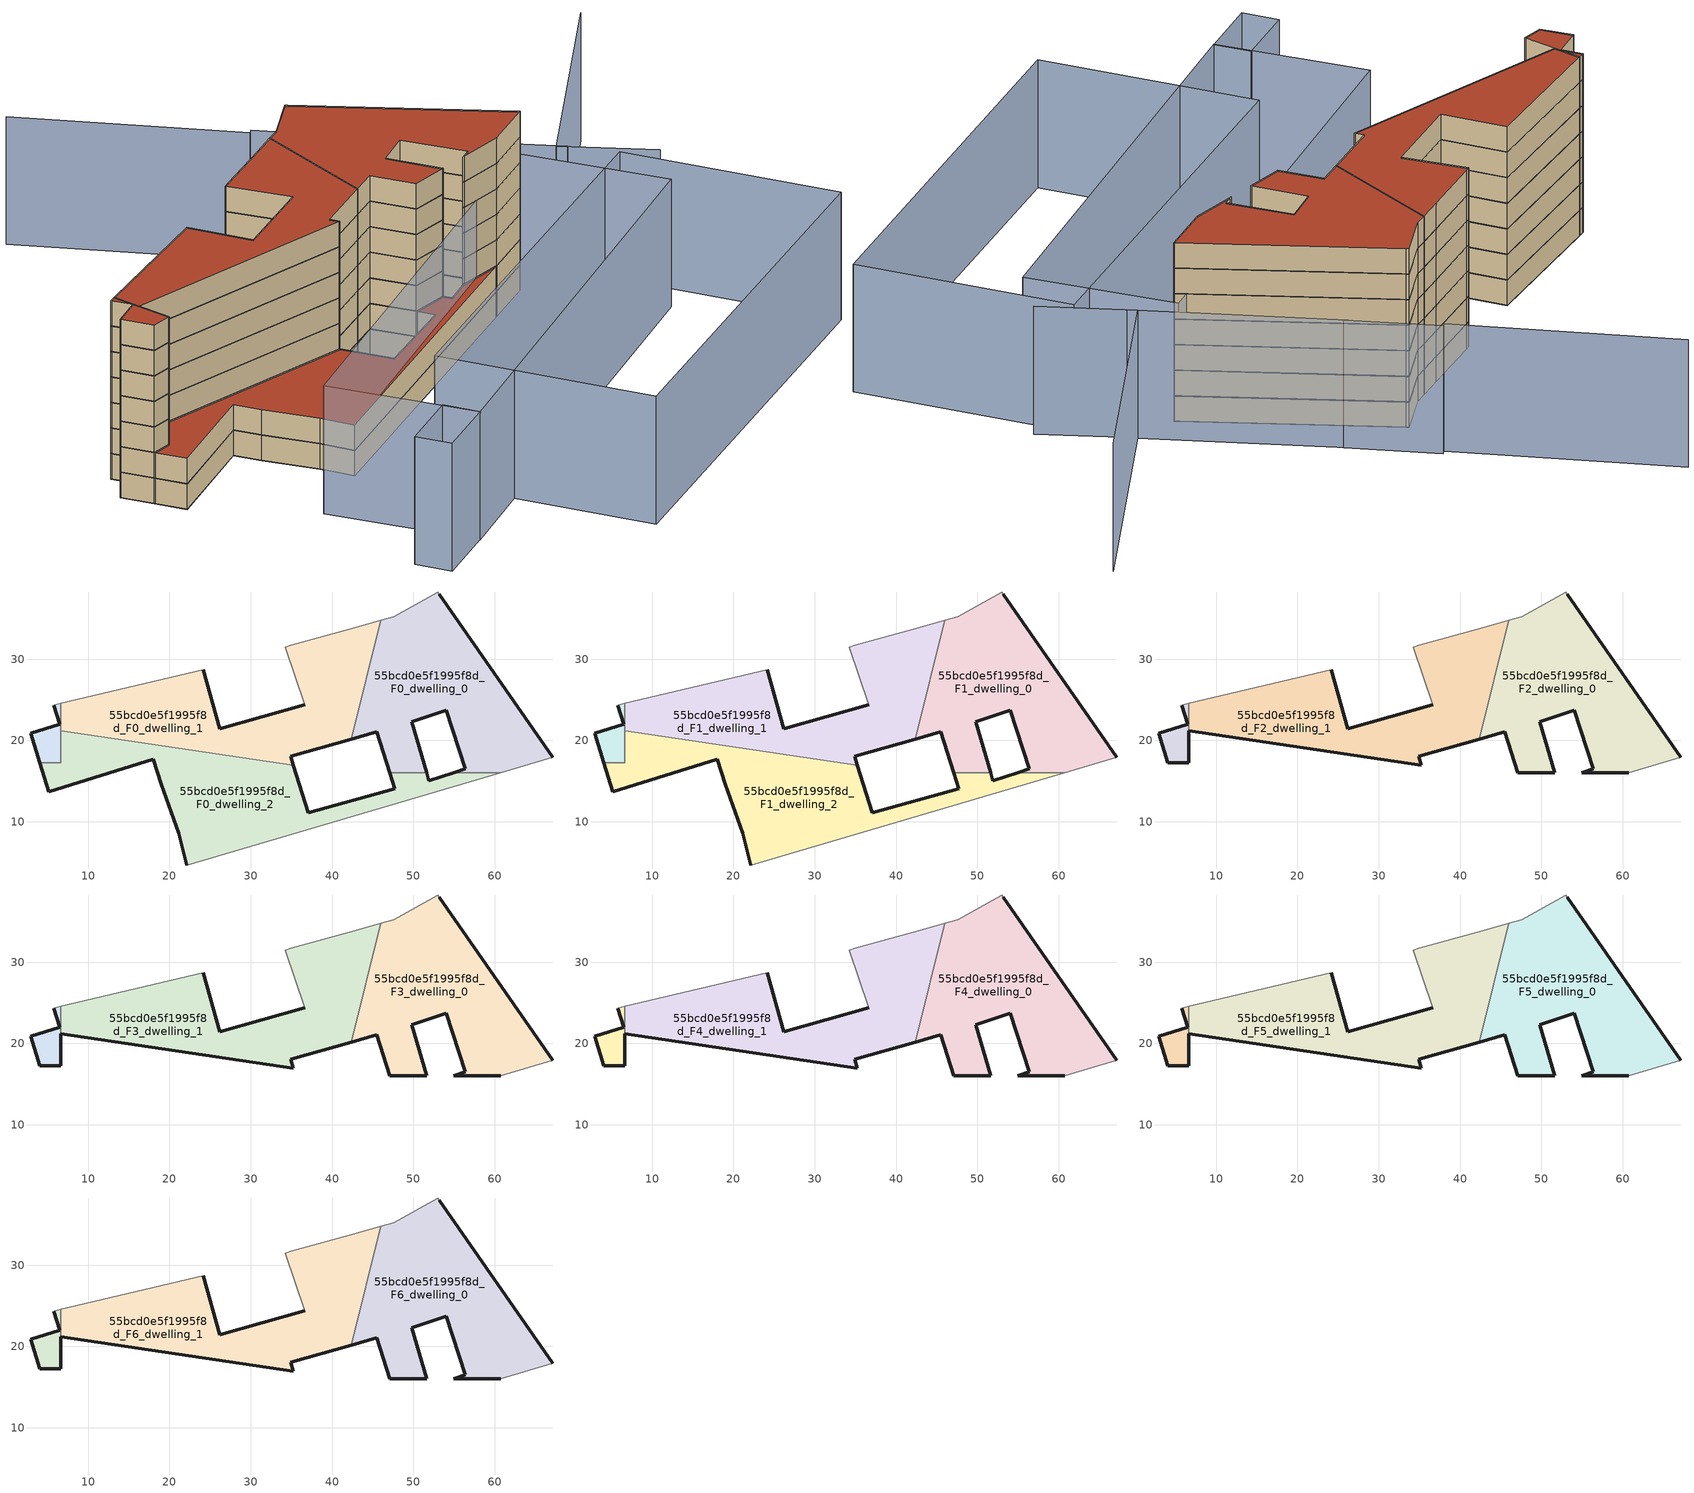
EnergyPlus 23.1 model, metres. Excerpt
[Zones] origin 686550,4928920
55bcd0e5f1995f8d_F0_dwelling_0
 floor ground (EU_floor_Construction): 67.15,17.94 53.16,38.01 52.98,38.26 47.61,35.21 46,34.76 42.34,20.16 45.49,21.05 47.09,16.05 51.62,16.05 49.81,22.3 54.03,23.73 56.38,16.51 54.98,16.05 60.76,16.05 z0
 wall outside (EU_wall_Construction): 53.16,38.01 67.15,17.94 / 54.98,16.05 56.38,16.51 54.03,23.73 49.81,22.3 51.62,16.05 / 47.09,16.05 45.49,21.05 42.34,20.16 z0:3
 wall adiabatic (EU_wall_Construction): 67.15,17.94 60.76,16.05 / 46,34.76 47.61,35.21 52.98,38.26 53.16,38.01 z0:3
 wall to 55bcd0e5f1995f8d_F0_dwelling_2 (EU_wall_Construction): 60.76,16.05 54.98,16.05 / 51.62,16.05 47.09,16.05 z0:3
 wall to 55bcd0e5f1995f8d_F0_dwelling_1 (EU_wall_Construction): 42.34,20.16 46,34.76 z0:3
55bcd0e5f1995f8d_F0_dwelling_1
 floor ground (EU_floor_Construction): 42.34,20.16 46,34.76 42.79,33.87 34.92,31.68 34.22,31.49 36.67,24.39 26.18,21.42 24.19,28.7 6.61,24.56 6.61,21.2 35.25,16.95 34.91,18.07 z0
 wall outside (EU_wall_Construction): 42.34,20.16 34.91,18.07 35.25,16.95 / 24.19,28.7 26.18,21.42 36.67,24.39 z0:3
 wall adiabatic (EU_wall_Construction): 6.61,24.56 24.19,28.7 / 36.67,24.39 34.22,31.49 34.92,31.68 42.79,33.87 46,34.76 z0:3
 wall to 55bcd0e5f1995f8d_F0_dwelling_2 (EU_wall_Construction): 35.25,16.95 6.61,21.2 z0:3
 wall to 55bcd0e5f1995f8d_F0_circulation (EU_wall_Construction): 6.61,21.2 6.61,24.56 z0:3
55bcd0e5f1995f8d_F0_dwelling_2
 floor ground (EU_floor_Construction): 60.76,16.05 54.98,16.05 51.91,15.06 51.62,16.05 47.09,16.05 47.73,14.04 37.06,11.13 35.25,16.95 6.61,21.2 6.61,17.24 4.06,17.24 5.15,13.7 18.04,17.66 18.96,14.62 21.14,8.58 22.15,4.68 z0
 wall outside (EU_wall_Construction): 35.25,16.95 37.06,11.13 47.73,14.04 47.09,16.05 / 51.62,16.05 51.91,15.06 54.98,16.05 / 22.15,4.68 21.14,8.58 18.96,14.62 18.04,17.66 5.15,13.7 4.06,17.24 z0:3
 wall adiabatic (EU_wall_Construction): 60.76,16.05 22.15,4.68 z0:3
 wall to 55bcd0e5f1995f8d_F0_circulation (EU_wall_Construction): 4.06,17.24 6.61,17.24 6.61,21.2 z0:3
55bcd0e5f1995f8d_F0_circulation
 floor ground (EU_floor_Construction): 6.61,17.24 6.61,24.56 5.77,24.36 6.49,22.01 2.94,20.91 4.06,17.24 z0
 wall outside (EU_wall_Construction): 4.06,17.24 2.94,20.91 6.49,22.01 5.77,24.36 z0:3
 wall adiabatic (EU_wall_Construction): 5.77,24.36 6.61,24.56 z0:3
55bcd0e5f1995f8d_F1_dwelling_0
 floor to 55bcd0e5f1995f8d_F0_dwelling_0 (EU_floor_Construction): 67.15,17.94 53.16,38.01 52.98,38.26 47.61,35.21 46,34.76 42.34,20.16 45.49,21.05 47.09,16.05 51.62,16.05 49.81,22.3 54.03,23.73 56.38,16.51 54.98,16.05 60.76,16.05 z3
 wall outside (EU_wall_Construction): 53.16,38.01 67.15,17.94 / 54.98,16.05 56.38,16.51 54.03,23.73 49.81,22.3 51.62,16.05 / 47.09,16.05 45.49,21.05 42.34,20.16 z3:6
 wall adiabatic (EU_wall_Construction): 67.15,17.94 60.76,16.05 / 46,34.76 47.61,35.21 52.98,38.26 53.16,38.01 z3:6
 wall to 55bcd0e5f1995f8d_F1_dwelling_2 (EU_wall_Construction): 60.76,16.05 54.98,16.05 / 51.62,16.05 47.09,16.05 z3:6
 wall to 55bcd0e5f1995f8d_F1_dwelling_1 (EU_wall_Construction): 42.34,20.16 46,34.76 z3:6
55bcd0e5f1995f8d_F1_dwelling_1
 floor to 55bcd0e5f1995f8d_F0_dwelling_1 (EU_floor_Construction): 42.34,20.16 46,34.76 42.78,33.87 34.92,31.68 34.22,31.49 36.67,24.39 26.17,21.42 24.19,28.7 6.61,24.56 6.61,21.2 35.25,16.95 34.9,18.07 z3
 wall outside (EU_wall_Construction): 42.34,20.16 34.91,18.07 35.25,16.95 / 24.19,28.7 26.18,21.42 36.67,24.39 z3:6
 wall adiabatic (EU_wall_Construction): 6.61,24.56 24.19,28.7 / 36.67,24.39 34.22,31.49 34.92,31.68 42.79,33.87 46,34.76 z3:6
 wall to 55bcd0e5f1995f8d_F1_dwelling_2 (EU_wall_Construction): 35.25,16.95 6.61,21.2 z3:6
 wall to 55bcd0e5f1995f8d_F1_circulation (EU_wall_Construction): 6.61,21.2 6.61,24.56 z3:6
55bcd0e5f1995f8d_F1_dwelling_2
 floor to 55bcd0e5f1995f8d_F0_dwelling_2 (EU_floor_Construction): 60.76,16.05 54.98,16.05 51.91,15.06 51.62,16.05 47.09,16.05 47.73,14.04 37.06,11.13 35.25,16.95 6.61,21.2 6.61,17.24 4.06,17.24 5.15,13.7 18.03,17.66 18.96,14.62 21.13,8.58 22.15,4.68 z3
 wall outside (EU_wall_Construction): 35.25,16.95 37.06,11.13 47.73,14.04 47.09,16.05 / 51.62,16.05 51.91,15.06 54.98,16.05 / 22.15,4.68 21.14,8.58 18.96,14.62 18.04,17.66 5.15,13.7 4.06,17.24 z3:6
 wall adiabatic (EU_wall_Construction): 60.76,16.05 22.15,4.68 z3:6
 wall to 55bcd0e5f1995f8d_F1_circulation (EU_wall_Construction): 4.06,17.24 6.61,17.24 6.61,21.2 z3:6
 roof outside (EU_roof_Construction): 60.76,16.05 22.15,4.68 21.14,8.58 18.96,14.62 18.04,17.66 5.15,13.7 4.06,17.24 6.61,17.24 6.61,21.2 35.25,16.95 37.06,11.13 47.73,14.04 47.09,16.05 51.62,16.05 51.91,15.06 54.98,16.05 z6
55bcd0e5f1995f8d_F1_circulation
 floor to 55bcd0e5f1995f8d_F0_circulation (EU_floor_Construction): 6.61,17.24 6.61,24.56 5.76,24.36 6.49,22.01 2.94,20.91 4.06,17.24 z3
 wall outside (EU_wall_Construction): 4.06,17.24 2.94,20.91 6.49,22.01 5.77,24.36 z3:6
 wall adiabatic (EU_wall_Construction): 5.77,24.36 6.61,24.56 z3:6
55bcd0e5f1995f8d_F2_dwelling_0
 floor to 55bcd0e5f1995f8d_F1_dwelling_0 (EU_floor_Construction): 67.15,17.94 53.16,38.01 52.98,38.26 47.61,35.21 46,34.76 42.34,20.16 45.49,21.05 47.09,16.05 51.62,16.05 49.81,22.3 54.03,23.73 56.38,16.51 54.98,16.05 60.76,16.05 z6
 wall outside (EU_wall_Construction): 53.16,38.01 67.15,17.94 / 60.76,16.05 54.98,16.05 56.38,16.51 54.03,23.73 49.81,22.3 51.62,16.05 47.09,16.05 45.49,21.05 42.34,20.16 z6:9
 wall adiabatic (EU_wall_Construction): 67.15,17.94 60.76,16.05 / 46,34.76 47.61,35.21 52.98,38.26 53.16,38.01 z6:9
 wall to 55bcd0e5f1995f8d_F2_dwelling_1 (EU_wall_Construction): 42.34,20.16 46,34.76 z6:9
55bcd0e5f1995f8d_F2_dwelling_1
 floor to 55bcd0e5f1995f8d_F1_dwelling_1 (EU_floor_Construction): 42.34,20.16 46,34.76 42.78,33.87 34.92,31.68 34.22,31.49 36.67,24.39 26.17,21.42 24.19,28.7 6.61,24.56 6.61,21.2 35.25,16.95 34.9,18.07 z6
 wall outside (EU_wall_Construction): 42.34,20.16 34.91,18.07 35.25,16.95 6.61,21.2 / 24.19,28.7 26.18,21.42 36.67,24.39 z6:9
 wall adiabatic (EU_wall_Construction): 6.61,24.56 24.19,28.7 / 36.67,24.39 34.22,31.49 34.92,31.68 42.79,33.87 46,34.76 z6:9
 wall to 55bcd0e5f1995f8d_F2_circulation (EU_wall_Construction): 6.61,21.2 6.61,24.56 z6:9
55bcd0e5f1995f8d_F2_circulation
 floor to 55bcd0e5f1995f8d_F1_circulation (EU_floor_Construction): 6.61,17.24 6.61,24.56 5.76,24.36 6.49,22.01 2.94,20.91 4.06,17.24 z6
 wall outside (EU_wall_Construction): 6.61,21.2 6.61,17.24 4.06,17.24 2.94,20.91 6.49,22.01 5.77,24.36 z6:9
 wall adiabatic (EU_wall_Construction): 5.77,24.36 6.61,24.56 z6:9
55bcd0e5f1995f8d_F3_dwelling_0
 floor to 55bcd0e5f1995f8d_F2_dwelling_0 (EU_floor_Construction): 67.15,17.94 53.16,38.01 52.98,38.26 47.61,35.21 46,34.76 42.34,20.16 45.49,21.05 47.09,16.05 51.62,16.05 49.81,22.3 54.03,23.73 56.38,16.51 54.98,16.05 60.76,16.05 z9
 wall outside (EU_wall_Construction): 53.16,38.01 67.15,17.94 / 60.76,16.05 54.98,16.05 56.38,16.51 54.03,23.73 49.81,22.3 51.62,16.05 47.09,16.05 45.49,21.05 42.34,20.16 z9:12
 wall adiabatic (EU_wall_Construction): 67.15,17.94 60.76,16.05 / 46,34.76 47.61,35.21 52.98,38.26 53.16,38.01 z9:12
 wall to 55bcd0e5f1995f8d_F3_dwelling_1 (EU_wall_Construction): 42.34,20.16 46,34.76 z9:12
55bcd0e5f1995f8d_F3_dwelling_1
 floor to 55bcd0e5f1995f8d_F2_dwelling_1 (EU_floor_Construction): 42.34,20.16 46,34.76 42.78,33.87 34.92,31.68 34.22,31.49 36.67,24.39 26.17,21.42 24.19,28.7 6.61,24.56 6.61,21.2 35.25,16.95 34.9,18.07 z9
 wall outside (EU_wall_Construction): 42.34,20.16 34.91,18.07 35.25,16.95 6.61,21.2 / 24.19,28.7 26.18,21.42 36.67,24.39 z9:12
 wall adiabatic (EU_wall_Construction): 6.61,24.56 24.19,28.7 / 36.67,24.39 34.22,31.49 34.92,31.68 42.79,33.87 46,34.76 z9:12
 wall to 55bcd0e5f1995f8d_F3_circulation (EU_wall_Construction): 6.61,21.2 6.61,24.56 z9:12
55bcd0e5f1995f8d_F3_circulation
 floor to 55bcd0e5f1995f8d_F2_circulation (EU_floor_Construction): 6.61,17.24 6.61,24.56 5.76,24.36 6.49,22.01 2.94,20.91 4.06,17.24 z9
 wall outside (EU_wall_Construction): 6.61,21.2 6.61,17.24 4.06,17.24 2.94,20.91 6.49,22.01 5.77,24.36 z9:12
 wall adiabatic (EU_wall_Construction): 5.77,24.36 6.61,24.56 z9:12
55bcd0e5f1995f8d_F4_dwelling_0
 floor to 55bcd0e5f1995f8d_F3_dwelling_0 (EU_floor_Construction): 67.15,17.94 53.16,38.01 52.98,38.26 47.61,35.21 46,34.76 42.34,20.16 45.49,21.05 47.09,16.05 51.62,16.05 49.81,22.3 54.03,23.73 56.38,16.51 54.98,16.05 60.76,16.05 z12
 wall outside (EU_wall_Construction): 53.16,38.01 67.15,17.94 / 60.76,16.05 54.98,16.05 56.38,16.51 54.03,23.73 49.81,22.3 51.62,16.05 47.09,16.05 45.49,21.05 42.34,20.16 z12:15
 wall adiabatic (EU_wall_Construction): 67.15,17.94 60.76,16.05 / 46,34.76 47.61,35.21 52.98,38.26 53.16,38.01 z12:15
 wall to 55bcd0e5f1995f8d_F4_dwelling_1 (EU_wall_Construction): 42.34,20.16 46,34.76 z12:15
55bcd0e5f1995f8d_F4_dwelling_1
 floor to 55bcd0e5f1995f8d_F3_dwelling_1 (EU_floor_Construction): 42.34,20.16 46,34.76 42.78,33.87 34.92,31.68 34.22,31.49 36.67,24.39 26.17,21.42 24.19,28.7 6.61,24.56 6.61,21.2 35.25,16.95 34.9,18.07 z12
 wall outside (EU_wall_Construction): 42.34,20.16 34.91,18.07 35.25,16.95 6.61,21.2 / 24.19,28.7 26.18,21.42 36.67,24.39 z12:15
 wall adiabatic (EU_wall_Construction): 6.61,24.56 24.19,28.7 / 36.67,24.39 34.22,31.49 34.92,31.68 42.79,33.87 46,34.76 z12:15
 wall to 55bcd0e5f1995f8d_F4_circulation (EU_wall_Construction): 6.61,21.2 6.61,24.56 z12:15
55bcd0e5f1995f8d_F4_circulation
 floor to 55bcd0e5f1995f8d_F3_circulation (EU_floor_Construction): 6.61,17.24 6.61,24.56 5.76,24.36 6.49,22.01 2.94,20.91 4.06,17.24 z12
 wall outside (EU_wall_Construction): 6.61,21.2 6.61,17.24 4.06,17.24 2.94,20.91 6.49,22.01 5.77,24.36 z12:15
 wall adiabatic (EU_wall_Construction): 5.77,24.36 6.61,24.56 z12:15
55bcd0e5f1995f8d_F5_dwelling_0
 floor to 55bcd0e5f1995f8d_F4_dwelling_0 (EU_floor_Construction): 67.15,17.94 53.16,38.01 52.98,38.26 47.61,35.21 46,34.76 42.34,20.16 45.49,21.05 47.09,16.05 51.62,16.05 49.81,22.3 54.03,23.73 56.38,16.51 54.98,16.05 60.76,16.05 z15
 wall outside (EU_wall_Construction): 53.16,38.01 67.15,17.94 / 60.76,16.05 54.98,16.05 56.38,16.51 54.03,23.73 49.81,22.3 51.62,16.05 47.09,16.05 45.49,21.05 42.34,20.16 z15:18
 wall adiabatic (EU_wall_Construction): 67.15,17.94 60.76,16.05 / 46,34.76 47.61,35.21 52.98,38.26 53.16,38.01 z15:18
 wall to 55bcd0e5f1995f8d_F5_dwelling_1 (EU_wall_Construction): 42.34,20.16 46,34.76 z15:18
55bcd0e5f1995f8d_F5_dwelling_1
 floor to 55bcd0e5f1995f8d_F4_dwelling_1 (EU_floor_Construction): 42.34,20.16 46,34.76 42.78,33.87 34.92,31.68 34.22,31.49 36.67,24.39 26.17,21.42 24.19,28.7 6.61,24.56 6.61,21.2 35.25,16.95 34.9,18.07 z15
 wall outside (EU_wall_Construction): 42.34,20.16 34.91,18.07 35.25,16.95 6.61,21.2 / 24.19,28.7 26.18,21.42 36.67,24.39 z15:18
 wall adiabatic (EU_wall_Construction): 6.61,24.56 24.19,28.7 / 36.67,24.39 34.22,31.49 34.92,31.68 42.79,33.87 46,34.76 z15:18
 wall to 55bcd0e5f1995f8d_F5_circulation (EU_wall_Construction): 6.61,21.2 6.61,24.56 z15:18
55bcd0e5f1995f8d_F5_circulation
 floor to 55bcd0e5f1995f8d_F4_circulation (EU_floor_Construction): 6.61,17.24 6.61,24.56 5.76,24.36 6.49,22.01 2.94,20.91 4.06,17.24 z15
 wall outside (EU_wall_Construction): 6.61,21.2 6.61,17.24 4.06,17.24 2.94,20.91 6.49,22.01 5.77,24.36 z15:18
 wall adiabatic (EU_wall_Construction): 5.77,24.36 6.61,24.56 z15:18
55bcd0e5f1995f8d_F6_dwelling_0
 floor to 55bcd0e5f1995f8d_F5_dwelling_0 (EU_floor_Construction): 67.15,17.94 53.16,38.01 52.98,38.26 47.61,35.21 46,34.76 42.34,20.16 45.49,21.05 47.09,16.05 51.62,16.05 49.81,22.3 54.03,23.73 56.38,16.51 54.98,16.05 60.76,16.05 z18
 wall outside (EU_wall_Construction): 53.16,38.01 67.15,17.94 / 60.76,16.05 54.98,16.05 56.38,16.51 54.03,23.73 49.81,22.3 51.62,16.05 47.09,16.05 45.49,21.05 42.34,20.16 z18:21
 wall adiabatic (EU_wall_Construction): 67.15,17.94 60.76,16.05 / 46,34.76 47.61,35.21 52.98,38.26 53.16,38.01 z18:21
 wall to 55bcd0e5f1995f8d_F6_dwelling_1 (EU_wall_Construction): 42.34,20.16 46,34.76 z18:21
 roof outside (EU_roof_Construction): 53.16,38.01 67.15,17.94 60.76,16.05 54.98,16.05 56.38,16.51 54.03,23.73 49.81,22.3 51.62,16.05 47.09,16.05 45.49,21.05 42.34,20.16 46,34.76 47.61,35.21 52.98,38.26 z21
55bcd0e5f1995f8d_F6_dwelling_1
 floor to 55bcd0e5f1995f8d_F5_dwelling_1 (EU_floor_Construction): 42.34,20.16 46,34.76 42.78,33.87 34.92,31.68 34.22,31.49 36.67,24.39 26.17,21.42 24.19,28.7 6.61,24.56 6.61,21.2 35.25,16.95 34.9,18.07 z18
 wall outside (EU_wall_Construction): 42.34,20.16 34.91,18.07 35.25,16.95 6.61,21.2 / 24.19,28.7 26.18,21.42 36.67,24.39 z18:21
 wall adiabatic (EU_wall_Construction): 6.61,24.56 24.19,28.7 / 36.67,24.39 34.22,31.49 34.92,31.68 42.79,33.87 46,34.76 z18:21
 wall to 55bcd0e5f1995f8d_F6_circulation (EU_wall_Construction): 6.61,21.2 6.61,24.56 z18:21
 roof outside (EU_roof_Construction): 46,34.76 42.34,20.16 34.91,18.07 35.25,16.95 6.61,21.2 6.61,24.56 24.19,28.7 26.18,21.42 36.67,24.39 34.22,31.49 34.92,31.68 42.79,33.87 z21
55bcd0e5f1995f8d_F6_circulation
 floor to 55bcd0e5f1995f8d_F5_circulation (EU_floor_Construction): 6.61,17.24 6.61,24.56 5.76,24.36 6.49,22.01 2.94,20.91 4.06,17.24 z18
 wall outside (EU_wall_Construction): 6.61,21.2 6.61,17.24 4.06,17.24 2.94,20.91 6.49,22.01 5.77,24.36 z18:21
 wall adiabatic (EU_wall_Construction): 5.77,24.36 6.61,24.56 z18:21
 roof outside (EU_roof_Construction): 6.61,24.56 6.61,17.24 4.06,17.24 2.94,20.91 6.49,22.01 5.77,24.36 z21
shading: 78.53,8.22 72.49,17.37 / 72.49,17.37 98.55,34.6 / 73.15,16.36 60.64,36.17 / 60.93,35.78 55.52,44.84 / 55.06,44.57 42.16,67 / 18.73,-14.81 11.06,-17.09 / 11.06,-17.09 9.85,-13 / 9.85,-13 17.51,-10.72 / 17.51,-10.72 18.73,-14.81 / 32.93,-27.09 25.98,-3 / 25.98,-3 75.55,11.3 / 75.55,11.3 82.5,-12.8 / 82.5,-12.8 32.93,-27.09 / 73.89,3.07 18.66,-14.83 / 18.66,-14.83 13.27,1.8 / 13.27,1.8 68.5,19.71 / 68.5,19.71 73.89,3.07 z0:15
[Building]
EU S2 Campaign: North Axis=0; Terrain=City; Solar Distribution=FullExterior
[Site:Location]
Bologna: Latitude=44.5; Longitude=11.25; Time Zone=1; Elevation=37
[SizingPeriod:WeatherFileDays]
AnnualSizingPeriod: Begin Month=1; Begin Day of Month=1; End Month=12; End Day of Month=31; Day of Week for Start Day=Monday; Use Weather File Daylight Saving Period=No; Use Weather File Rain and Snow Indicators=No
[MATERIAL]
EU_InternalMass_Material: Roughness=MediumRough; Thickness=0.1; Conductivity=1; Density=1800; Specific Heat=900; Thermal Absorptance=0.9; Solar Absorptance=0.7; Visible Absorptance=0.7
[MATERIAL:NOMASS] Roughness=MediumRough; Thermal Absorptance=0.9; Solar Absorptance=0.7; Visible Absorptance=0.7
Name | Thermal Resistance
EU_wall_NoMass | 0.905828
EU_roof_NoMass | 0.37593
EU_floor_NoMass | 0.67114
[CONSTRUCTION]
EU_wall_Construction: EU_wall_NoMass
EU_roof_Construction: EU_roof_NoMass
EU_floor_Construction: EU_floor_NoMass
EU_InternalMass_Construction: EU_InternalMass_Material
[ZONE] Type=1; Multiplier=1; Ceiling Height=autocalculate; Floor Area=autocalculate; Part of Total Floor Area=Yes
Name | Volume
55bcd0e5f1995f8d_F0_dwelling_0 | 890.336
55bcd0e5f1995f8d_F1_dwelling_0; 55bcd0e5f1995f8d_F2_dwelling_0; 55bcd0e5f1995f8d_F3_dwelling_0; 55bcd0e5f1995f8d_F4_dwelling_0; 55bcd0e5f1995f8d_F5_dwelling_0; 55bcd0e5f1995f8d_F6_dwelling_0 | 890.341
55bcd0e5f1995f8d_F0_dwelling_1; 55bcd0e5f1995f8d_F1_dwelling_1; 55bcd0e5f1995f8d_F2_dwelling_1; 55bcd0e5f1995f8d_F3_dwelling_1; 55bcd0e5f1995f8d_F4_dwelling_1; 55bcd0e5f1995f8d_F5_dwelling_1; 55bcd0e5f1995f8d_F6_dwelling_1 | 891.046
55bcd0e5f1995f8d_F0_dwelling_2; 55bcd0e5f1995f8d_F1_dwelling_2 | 876.182
55bcd0e5f1995f8d_F0_circulation; 55bcd0e5f1995f8d_F1_circulation; 55bcd0e5f1995f8d_F2_circulation; 55bcd0e5f1995f8d_F3_circulation; 55bcd0e5f1995f8d_F4_circulation; 55bcd0e5f1995f8d_F5_circulation; 55bcd0e5f1995f8d_F6_circulation | 44.1877
[INTERNALMASS] Construction=EU_InternalMass_Construction
Name | Zone or ZoneList | Surface Area
55bcd0e5f1995f8d_F0_dwelling_0_EU_InternalMass | 55bcd0e5f1995f8d_F0_dwelling_0 | 296.779
55bcd0e5f1995f8d_F0_dwelling_1_EU_InternalMass | 55bcd0e5f1995f8d_F0_dwelling_1 | 297.011
55bcd0e5f1995f8d_F0_dwelling_2_EU_InternalMass | 55bcd0e5f1995f8d_F0_dwelling_2 | 292.062
55bcd0e5f1995f8d_F1_dwelling_0_EU_InternalMass | 55bcd0e5f1995f8d_F1_dwelling_0 | 296.779
55bcd0e5f1995f8d_F1_dwelling_1_EU_InternalMass | 55bcd0e5f1995f8d_F1_dwelling_1 | 297.011
55bcd0e5f1995f8d_F1_dwelling_2_EU_InternalMass | 55bcd0e5f1995f8d_F1_dwelling_2 | 292.062
55bcd0e5f1995f8d_F2_dwelling_0_EU_InternalMass | 55bcd0e5f1995f8d_F2_dwelling_0 | 409.517
55bcd0e5f1995f8d_F2_dwelling_1_EU_InternalMass | 55bcd0e5f1995f8d_F2_dwelling_1 | 409.517
55bcd0e5f1995f8d_F3_dwelling_0_EU_InternalMass | 55bcd0e5f1995f8d_F3_dwelling_0 | 409.517
55bcd0e5f1995f8d_F3_dwelling_1_EU_InternalMass | 55bcd0e5f1995f8d_F3_dwelling_1 | 409.517
55bcd0e5f1995f8d_F4_dwelling_0_EU_InternalMass | 55bcd0e5f1995f8d_F4_dwelling_0 | 409.517
55bcd0e5f1995f8d_F4_dwelling_1_EU_InternalMass | 55bcd0e5f1995f8d_F4_dwelling_1 | 409.517
55bcd0e5f1995f8d_F5_dwelling_0_EU_InternalMass | 55bcd0e5f1995f8d_F5_dwelling_0 | 409.517
55bcd0e5f1995f8d_F5_dwelling_1_EU_InternalMass | 55bcd0e5f1995f8d_F5_dwelling_1 | 409.517
55bcd0e5f1995f8d_F6_dwelling_0_EU_InternalMass | 55bcd0e5f1995f8d_F6_dwelling_0 | 409.517
55bcd0e5f1995f8d_F6_dwelling_1_EU_InternalMass | 55bcd0e5f1995f8d_F6_dwelling_1 | 409.517
[OTHEREQUIPMENT] Fuel Type=Electricity; Design Level Calculation Method=Watts/Area; Power per Zone Floor Area=1; Fraction Latent=0; Fraction Radiant=0; Fraction Lost=0; Carbon Dioxide Generation Rate=0; EndUse Subcategory=EU_Step8_InternalGains
Name | Zone or ZoneList or Space or SpaceList | Schedule
EU_Step8_InternalGain_55bcd0e5f1995f8d_F0_dwelling_0_f000 | 55bcd0e5f1995f8d_F0_dwelling_0 | EU_Step8_GainSchedule_55bcd0e5f1995f8d_F0_dwelling_0_f000
EU_Step8_InternalGain_55bcd0e5f1995f8d_F0_dwelling_1_f000 | 55bcd0e5f1995f8d_F0_dwelling_1 | EU_Step8_GainSchedule_55bcd0e5f1995f8d_F0_dwelling_1_f000
EU_Step8_InternalGain_55bcd0e5f1995f8d_F0_dwelling_2_f000 | 55bcd0e5f1995f8d_F0_dwelling_2 | EU_Step8_GainSchedule_55bcd0e5f1995f8d_F0_dwelling_2_f000
EU_Step8_InternalGain_55bcd0e5f1995f8d_F1_dwelling_0_f000 | 55bcd0e5f1995f8d_F1_dwelling_0 | EU_Step8_GainSchedule_55bcd0e5f1995f8d_F1_dwelling_0_f000
EU_Step8_InternalGain_55bcd0e5f1995f8d_F1_dwelling_1_f000 | 55bcd0e5f1995f8d_F1_dwelling_1 | EU_Step8_GainSchedule_55bcd0e5f1995f8d_F1_dwelling_1_f000
EU_Step8_InternalGain_55bcd0e5f1995f8d_F1_dwelling_2_f000 | 55bcd0e5f1995f8d_F1_dwelling_2 | EU_Step8_GainSchedule_55bcd0e5f1995f8d_F1_dwelling_2_f000
EU_Step8_InternalGain_55bcd0e5f1995f8d_F2_dwelling_0_f000 | 55bcd0e5f1995f8d_F2_dwelling_0 | EU_Step8_GainSchedule_55bcd0e5f1995f8d_F2_dwelling_0_f000
EU_Step8_InternalGain_55bcd0e5f1995f8d_F2_dwelling_1_f000 | 55bcd0e5f1995f8d_F2_dwelling_1 | EU_Step8_GainSchedule_55bcd0e5f1995f8d_F2_dwelling_1_f000
EU_Step8_InternalGain_55bcd0e5f1995f8d_F3_dwelling_0_f000 | 55bcd0e5f1995f8d_F3_dwelling_0 | EU_Step8_GainSchedule_55bcd0e5f1995f8d_F3_dwelling_0_f000
EU_Step8_InternalGain_55bcd0e5f1995f8d_F3_dwelling_1_f000 | 55bcd0e5f1995f8d_F3_dwelling_1 | EU_Step8_GainSchedule_55bcd0e5f1995f8d_F3_dwelling_1_f000
EU_Step8_InternalGain_55bcd0e5f1995f8d_F4_dwelling_0_f000 | 55bcd0e5f1995f8d_F4_dwelling_0 | EU_Step8_GainSchedule_55bcd0e5f1995f8d_F4_dwelling_0_f000
EU_Step8_InternalGain_55bcd0e5f1995f8d_F4_dwelling_1_f000 | 55bcd0e5f1995f8d_F4_dwelling_1 | EU_Step8_GainSchedule_55bcd0e5f1995f8d_F4_dwelling_1_f000
EU_Step8_InternalGain_55bcd0e5f1995f8d_F5_dwelling_0_f000 | 55bcd0e5f1995f8d_F5_dwelling_0 | EU_Step8_GainSchedule_55bcd0e5f1995f8d_F5_dwelling_0_f000
EU_Step8_InternalGain_55bcd0e5f1995f8d_F5_dwelling_1_f000 | 55bcd0e5f1995f8d_F5_dwelling_1 | EU_Step8_GainSchedule_55bcd0e5f1995f8d_F5_dwelling_1_f000
EU_Step8_InternalGain_55bcd0e5f1995f8d_F6_dwelling_0_f000 | 55bcd0e5f1995f8d_F6_dwelling_0 | EU_Step8_GainSchedule_55bcd0e5f1995f8d_F6_dwelling_0_f000
EU_Step8_InternalGain_55bcd0e5f1995f8d_F6_dwelling_1_f000 | 55bcd0e5f1995f8d_F6_dwelling_1 | EU_Step8_GainSchedule_55bcd0e5f1995f8d_F6_dwelling_1_f000
[ZONEINFILTRATION:DESIGNFLOWRATE] Schedule=EU_AlwaysOn; Design Flow Rate Calculation Method=Flow/Area; Flow Rate per Floor Area=0.0005; Constant Term Coefficient=1; Temperature Term Coefficient=0; Velocity Term Coefficient=0; Velocity Squared Term Coefficient=0
Name | Zone or ZoneList or Space or SpaceList
EU_Circulation_Infiltration_55bcd0e5f1995f8d_F0_circulation | 55bcd0e5f1995f8d_F0_circulation
EU_Circulation_Infiltration_55bcd0e5f1995f8d_F1_circulation | 55bcd0e5f1995f8d_F1_circulation
EU_Circulation_Infiltration_55bcd0e5f1995f8d_F2_circulation | 55bcd0e5f1995f8d_F2_circulation
EU_Circulation_Infiltration_55bcd0e5f1995f8d_F3_circulation | 55bcd0e5f1995f8d_F3_circulation
EU_Circulation_Infiltration_55bcd0e5f1995f8d_F4_circulation | 55bcd0e5f1995f8d_F4_circulation
EU_Circulation_Infiltration_55bcd0e5f1995f8d_F5_circulation | 55bcd0e5f1995f8d_F5_circulation
EU_Circulation_Infiltration_55bcd0e5f1995f8d_F6_circulation | 55bcd0e5f1995f8d_F6_circulation
[ZONEVENTILATION:DESIGNFLOWRATE] Schedule=EU_AlwaysOn; Design Flow Rate Calculation Method=AirChanges/Hour; Air Changes per Hour=0.73129; Ventilation Type=Natural; Fan Pressure Rise=0; Fan Total Efficiency=1; Constant Term Coefficient=1; Temperature Term Coefficient=0; Velocity Term Coefficient=0; Velocity Squared Term Coefficient=0; Minimum Indoor Temperature=-100; Maximum Indoor Temperature=100; Delta Temperature=-100; Minimum Outdoor Temperature=-100; Maximum Outdoor Temperature=100; Maximum Wind Speed=40
Name | Zone or ZoneList or Space or SpaceList
EU_ConstantAir_55bcd0e5f1995f8d_F0_dwelling_0 | 55bcd0e5f1995f8d_F0_dwelling_0
EU_ConstantAir_55bcd0e5f1995f8d_F0_dwelling_1 | 55bcd0e5f1995f8d_F0_dwelling_1
EU_ConstantAir_55bcd0e5f1995f8d_F0_dwelling_2 | 55bcd0e5f1995f8d_F0_dwelling_2
EU_ConstantAir_55bcd0e5f1995f8d_F1_dwelling_0 | 55bcd0e5f1995f8d_F1_dwelling_0
EU_ConstantAir_55bcd0e5f1995f8d_F1_dwelling_1 | 55bcd0e5f1995f8d_F1_dwelling_1
EU_ConstantAir_55bcd0e5f1995f8d_F1_dwelling_2 | 55bcd0e5f1995f8d_F1_dwelling_2
EU_ConstantAir_55bcd0e5f1995f8d_F2_dwelling_0 | 55bcd0e5f1995f8d_F2_dwelling_0
EU_ConstantAir_55bcd0e5f1995f8d_F2_dwelling_1 | 55bcd0e5f1995f8d_F2_dwelling_1
EU_ConstantAir_55bcd0e5f1995f8d_F3_dwelling_0 | 55bcd0e5f1995f8d_F3_dwelling_0
EU_ConstantAir_55bcd0e5f1995f8d_F3_dwelling_1 | 55bcd0e5f1995f8d_F3_dwelling_1
EU_ConstantAir_55bcd0e5f1995f8d_F4_dwelling_0 | 55bcd0e5f1995f8d_F4_dwelling_0
EU_ConstantAir_55bcd0e5f1995f8d_F4_dwelling_1 | 55bcd0e5f1995f8d_F4_dwelling_1
EU_ConstantAir_55bcd0e5f1995f8d_F5_dwelling_0 | 55bcd0e5f1995f8d_F5_dwelling_0
EU_ConstantAir_55bcd0e5f1995f8d_F5_dwelling_1 | 55bcd0e5f1995f8d_F5_dwelling_1
EU_ConstantAir_55bcd0e5f1995f8d_F6_dwelling_0 | 55bcd0e5f1995f8d_F6_dwelling_0
EU_ConstantAir_55bcd0e5f1995f8d_F6_dwelling_1 | 55bcd0e5f1995f8d_F6_dwelling_1
[HVACTEMPLATE:THERMOSTAT] Constant Heating Setpoint=20; Constant Cooling Setpoint=50
EU_HeatOnly_55bcd0e5f1995f8d_F0_dwelling_0; EU_HeatOnly_55bcd0e5f1995f8d_F0_dwelling_1; EU_HeatOnly_55bcd0e5f1995f8d_F0_dwelling_2; EU_HeatOnly_55bcd0e5f1995f8d_F1_dwelling_0; EU_HeatOnly_55bcd0e5f1995f8d_F1_dwelling_1; EU_HeatOnly_55bcd0e5f1995f8d_F1_dwelling_2; EU_HeatOnly_55bcd0e5f1995f8d_F2_dwelling_0; EU_HeatOnly_55bcd0e5f1995f8d_F2_dwelling_1; EU_HeatOnly_55bcd0e5f1995f8d_F3_dwelling_0; EU_HeatOnly_55bcd0e5f1995f8d_F3_dwelling_1; EU_HeatOnly_55bcd0e5f1995f8d_F4_dwelling_0; EU_HeatOnly_55bcd0e5f1995f8d_F4_dwelling_1; EU_HeatOnly_55bcd0e5f1995f8d_F5_dwelling_0; EU_HeatOnly_55bcd0e5f1995f8d_F5_dwelling_1; EU_HeatOnly_55bcd0e5f1995f8d_F6_dwelling_0; EU_HeatOnly_55bcd0e5f1995f8d_F6_dwelling_1
[HVACTEMPLATE:ZONE:IDEALLOADSAIRSYSTEM] System Availability Schedule=EU_AlwaysOn; Maximum Heating Supply Air Temperature=50; Minimum Cooling Supply Air Temperature=13; Maximum Heating Supply Air Humidity Ratio=0.0156; Minimum Cooling Supply Air Humidity Ratio=0.0077; Heating Limit=NoLimit; Cooling Limit=NoLimit; Heating Availability Schedule=EU_AlwaysOn; Cooling Availability Schedule=EU_CoolingOff; Dehumidification Control Type=ConstantSensibleHeatRatio; Cooling Sensible Heat Ratio=0.7; Dehumidification Setpoint=60; Humidification Control Type=None; Humidification Setpoint=30; Outdoor Air Method=None; Outdoor Air Flow Rate per Person=0.00944; Outdoor Air Flow Rate per Zone Floor Area=0; Outdoor Air Flow Rate per Zone=0; Demand Controlled Ventilation Type=None; Outdoor Air Economizer Type=NoEconomizer; Heat Recovery Type=None; Sensible Heat Recovery Effectiveness=0.7; Latent Heat Recovery Effectiveness=0.65
Name | Template Thermostat
55bcd0e5f1995f8d_F0_dwelling_0 | EU_HeatOnly_55bcd0e5f1995f8d_F0_dwelling_0
55bcd0e5f1995f8d_F0_dwelling_1 | EU_HeatOnly_55bcd0e5f1995f8d_F0_dwelling_1
55bcd0e5f1995f8d_F0_dwelling_2 | EU_HeatOnly_55bcd0e5f1995f8d_F0_dwelling_2
55bcd0e5f1995f8d_F1_dwelling_0 | EU_HeatOnly_55bcd0e5f1995f8d_F1_dwelling_0
55bcd0e5f1995f8d_F1_dwelling_1 | EU_HeatOnly_55bcd0e5f1995f8d_F1_dwelling_1
55bcd0e5f1995f8d_F1_dwelling_2 | EU_HeatOnly_55bcd0e5f1995f8d_F1_dwelling_2
55bcd0e5f1995f8d_F2_dwelling_0 | EU_HeatOnly_55bcd0e5f1995f8d_F2_dwelling_0
55bcd0e5f1995f8d_F2_dwelling_1 | EU_HeatOnly_55bcd0e5f1995f8d_F2_dwelling_1
55bcd0e5f1995f8d_F3_dwelling_0 | EU_HeatOnly_55bcd0e5f1995f8d_F3_dwelling_0
55bcd0e5f1995f8d_F3_dwelling_1 | EU_HeatOnly_55bcd0e5f1995f8d_F3_dwelling_1
55bcd0e5f1995f8d_F4_dwelling_0 | EU_HeatOnly_55bcd0e5f1995f8d_F4_dwelling_0
55bcd0e5f1995f8d_F4_dwelling_1 | EU_HeatOnly_55bcd0e5f1995f8d_F4_dwelling_1
55bcd0e5f1995f8d_F5_dwelling_0 | EU_HeatOnly_55bcd0e5f1995f8d_F5_dwelling_0
55bcd0e5f1995f8d_F5_dwelling_1 | EU_HeatOnly_55bcd0e5f1995f8d_F5_dwelling_1
55bcd0e5f1995f8d_F6_dwelling_0 | EU_HeatOnly_55bcd0e5f1995f8d_F6_dwelling_0
55bcd0e5f1995f8d_F6_dwelling_1 | EU_HeatOnly_55bcd0e5f1995f8d_F6_dwelling_1
[SIZING:ZONE] Zone Cooling Design Supply Air Temperature Input Method=SupplyAirTemperature; Zone Cooling Design Supply Air Temperature=13; Zone Heating Design Supply Air Temperature Input Method=SupplyAirTemperature; Zone Heating Design Supply Air Temperature=50; Zone Cooling Design Supply Air Humidity Ratio=0.008; Zone Heating Design Supply Air Humidity Ratio=0.008; Cooling Design Air Flow Method=DesignDay; Cooling Design Air Flow Rate=0; Cooling Minimum Air Flow per Zone Floor Area=0.000762; Cooling Minimum Air Flow=0; Cooling Minimum Air Flow Fraction=0.2; Heating Design Air Flow Method=DesignDay; Heating Design Air Flow Rate=0; Heating Maximum Air Flow per Zone Floor Area=0.002032; Heating Maximum Air Flow=0.141576; Heating Maximum Air Flow Fraction=0.3; Account for Dedicated Outdoor Air System=No; Dedicated Outdoor Air System Control Strategy=NeutralSupplyAir; Dedicated Outdoor Air Low Setpoint Temperature for Design=autosize; Dedicated Outdoor Air High Setpoint Temperature for Design=autosize; Zone Load Sizing Method=Sensible Load Only No Latent Load; Zone Latent Cooling Design Supply Air Humidity Ratio Input Method=HumidityRatioDifference; Zone Cooling Design Supply Air Humidity Ratio Difference=0.005; Zone Latent Heating Design Supply Air Humidity Ratio Input Method=HumidityRatioDifference; Zone Humidification Design Supply Air Humidity Ratio Difference=0.005
55bcd0e5f1995f8d_F0_dwelling_0; 55bcd0e5f1995f8d_F0_dwelling_1; 55bcd0e5f1995f8d_F0_dwelling_2; 55bcd0e5f1995f8d_F1_dwelling_0; 55bcd0e5f1995f8d_F1_dwelling_1; 55bcd0e5f1995f8d_F1_dwelling_2; 55bcd0e5f1995f8d_F2_dwelling_0; 55bcd0e5f1995f8d_F2_dwelling_1; 55bcd0e5f1995f8d_F3_dwelling_0; 55bcd0e5f1995f8d_F3_dwelling_1; 55bcd0e5f1995f8d_F4_dwelling_0; 55bcd0e5f1995f8d_F4_dwelling_1; 55bcd0e5f1995f8d_F5_dwelling_0; 55bcd0e5f1995f8d_F5_dwelling_1; 55bcd0e5f1995f8d_F6_dwelling_0; 55bcd0e5f1995f8d_F6_dwelling_1
[SCHEDULE:CONSTANT]
Name | Hourly Value
EU_AlwaysOn | 1
EU_CoolingOff | 0
[SCHEDULE:FILE] Column Number=1; Rows to Skip at Top=0; Number of Hours of Data=8760; Column Separator=Comma; Interpolate to Timestep=No; Minutes per Item=60; Adjust Schedule for Daylight Savings=Yes
Name | File
EU_Step8_GainSchedule_55bcd0e5f1995f8d_F0_dwelling_0_f000 | ../../schedules/55bcd0e5f1995f8d/55bcd0e5f1995f8d_F0_dwelling_0_f000_gain.csv
EU_Step8_GainSchedule_55bcd0e5f1995f8d_F0_dwelling_1_f000 | ../../schedules/55bcd0e5f1995f8d/55bcd0e5f1995f8d_F0_dwelling_1_f000_gain.csv
EU_Step8_GainSchedule_55bcd0e5f1995f8d_F0_dwelling_2_f000 | ../../schedules/55bcd0e5f1995f8d/55bcd0e5f1995f8d_F0_dwelling_2_f000_gain.csv
EU_Step8_GainSchedule_55bcd0e5f1995f8d_F1_dwelling_0_f000 | ../../schedules/55bcd0e5f1995f8d/55bcd0e5f1995f8d_F1_dwelling_0_f000_gain.csv
EU_Step8_GainSchedule_55bcd0e5f1995f8d_F1_dwelling_1_f000 | ../../schedules/55bcd0e5f1995f8d/55bcd0e5f1995f8d_F1_dwelling_1_f000_gain.csv
EU_Step8_GainSchedule_55bcd0e5f1995f8d_F1_dwelling_2_f000 | ../../schedules/55bcd0e5f1995f8d/55bcd0e5f1995f8d_F1_dwelling_2_f000_gain.csv
EU_Step8_GainSchedule_55bcd0e5f1995f8d_F2_dwelling_0_f000 | ../../schedules/55bcd0e5f1995f8d/55bcd0e5f1995f8d_F2_dwelling_0_f000_gain.csv
EU_Step8_GainSchedule_55bcd0e5f1995f8d_F2_dwelling_1_f000 | ../../schedules/55bcd0e5f1995f8d/55bcd0e5f1995f8d_F2_dwelling_1_f000_gain.csv
EU_Step8_GainSchedule_55bcd0e5f1995f8d_F3_dwelling_0_f000 | ../../schedules/55bcd0e5f1995f8d/55bcd0e5f1995f8d_F3_dwelling_0_f000_gain.csv
EU_Step8_GainSchedule_55bcd0e5f1995f8d_F3_dwelling_1_f000 | ../../schedules/55bcd0e5f1995f8d/55bcd0e5f1995f8d_F3_dwelling_1_f000_gain.csv
EU_Step8_GainSchedule_55bcd0e5f1995f8d_F4_dwelling_0_f000 | ../../schedules/55bcd0e5f1995f8d/55bcd0e5f1995f8d_F4_dwelling_0_f000_gain.csv
EU_Step8_GainSchedule_55bcd0e5f1995f8d_F4_dwelling_1_f000 | ../../schedules/55bcd0e5f1995f8d/55bcd0e5f1995f8d_F4_dwelling_1_f000_gain.csv
EU_Step8_GainSchedule_55bcd0e5f1995f8d_F5_dwelling_0_f000 | ../../schedules/55bcd0e5f1995f8d/55bcd0e5f1995f8d_F5_dwelling_0_f000_gain.csv
EU_Step8_GainSchedule_55bcd0e5f1995f8d_F5_dwelling_1_f000 | ../../schedules/55bcd0e5f1995f8d/55bcd0e5f1995f8d_F5_dwelling_1_f000_gain.csv
EU_Step8_GainSchedule_55bcd0e5f1995f8d_F6_dwelling_0_f000 | ../../schedules/55bcd0e5f1995f8d/55bcd0e5f1995f8d_F6_dwelling_0_f000_gain.csv
EU_Step8_GainSchedule_55bcd0e5f1995f8d_F6_dwelling_1_f000 | ../../schedules/55bcd0e5f1995f8d/55bcd0e5f1995f8d_F6_dwelling_1_f000_gain.csv
